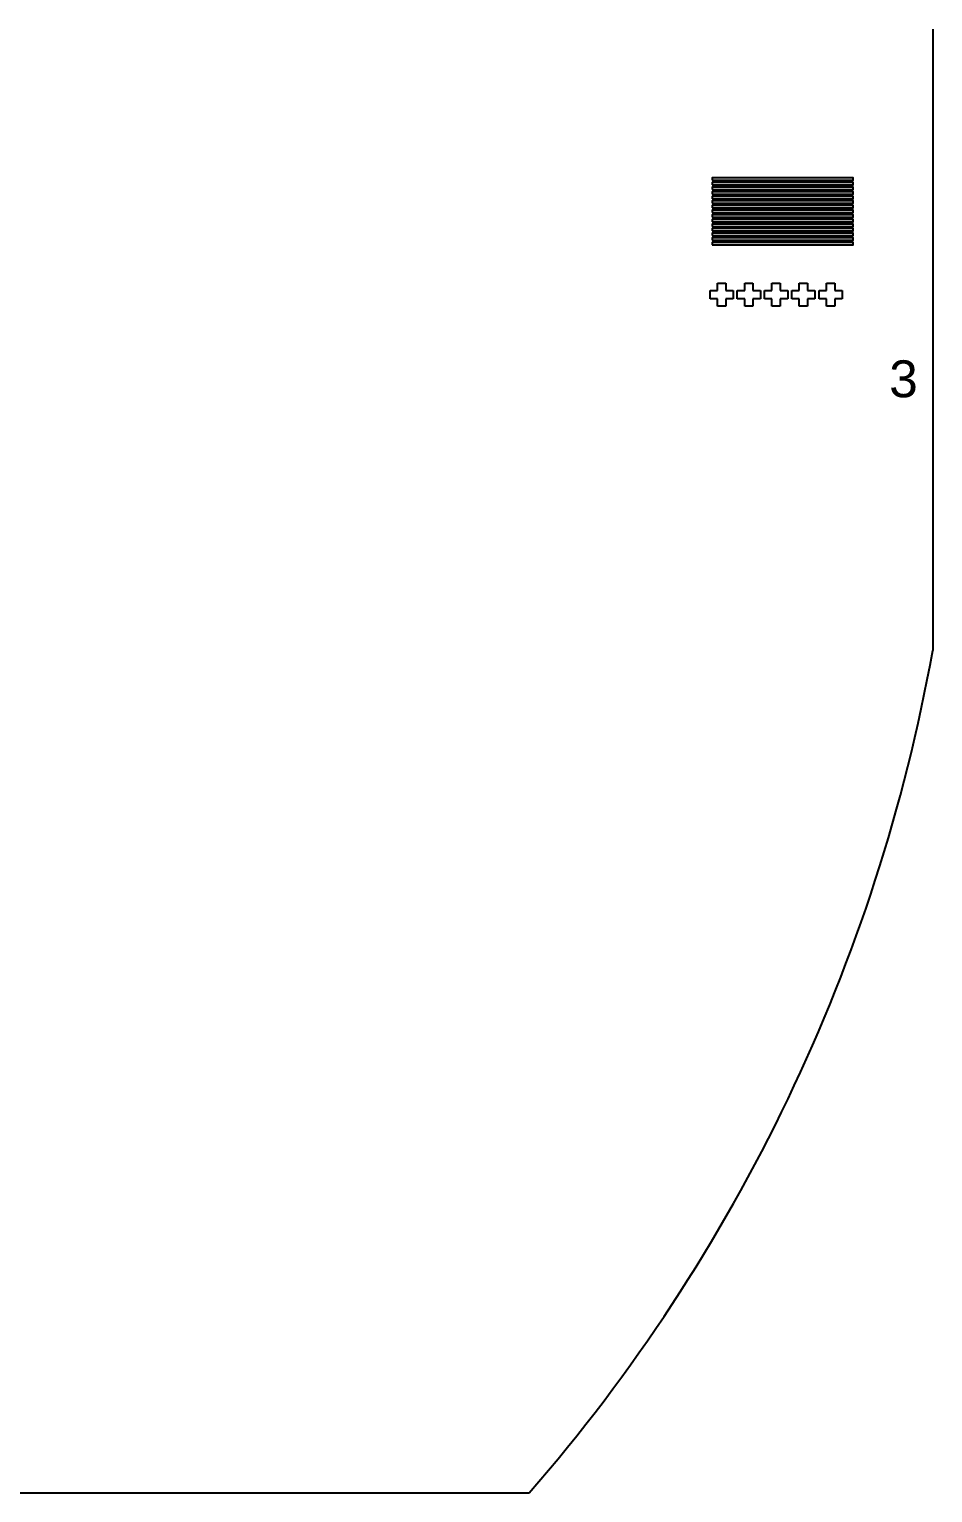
# Model space of a CAD drawing. Header units: millimetres. Extents: x 46777 to 318235, y 145162 to 336036.
# Drawn here: x 177184 to 196777, y 145162 to 176897 of the extents above; entities that cross this region are included whole.
import ezdxf

# ---------------------------------------------------------------- set-up
doc = ezdxf.new("R2010")
doc.units = ezdxf.units.MM
doc.styles.get("Standard").update_dxf_attribs({"font": 'arial.ttf'})

msp = doc.modelspace()

# ---------------------------------------------------------------- linework, layer by layer
for p, q in [((196777, 176897), (196777, 163428)), ((196777, 176897), (196777, 163428)), ((192108, 171235), (192108, 171395)), ((192108, 171395), (192288, 171395)), ((192288, 171395), (192288, 171235)), ((192699, 171235), (192699, 171395)), ((192699, 171395), (192879, 171395)), ((192879, 171395), (192879, 171235)), ((193291, 171235), (193291, 171395)), ((193291, 171395), (193471, 171395)), ((193471, 171395), (193471, 171235)), ((193882, 171235), (193882, 171395)), ((193882, 171395), (194062, 171395)), ((194062, 171395), (194062, 171235)), ((194474, 171235), (194474, 171395)), ((194474, 171395), (194654, 171395)), ((194654, 171395), (194654, 171235)), ((191948, 171055), (191948, 171235)), ((191948, 171235), (192108, 171235)), ((192108, 171055), (191948, 171055)), ((192108, 170895), (192108, 171055)), ((192288, 171235), (192447, 171235)), ((192447, 171055), (192288, 171055)), ((192288, 171055), (192288, 170895)), ((192447, 171235), (192447, 171055)), ((192539, 171055), (192539, 171235)), ((192539, 171235), (192699, 171235)), ((192699, 171055), (192539, 171055)), ((192699, 170895), (192699, 171055)), ((192879, 171235), (193039, 171235)), ((193039, 171055), (192879, 171055)), ((192879, 171055), (192879, 170895)), ((193039, 171235), (193039, 171055)), ((193131, 171055), (193131, 171235)), ((193131, 171235), (193291, 171235)), ((193291, 171055), (193131, 171055)), ((193291, 170895), (193291, 171055)), ((193471, 171235), (193631, 171235)), ((193631, 171055), (193471, 171055)), ((193471, 171055), (193471, 170895)), ((193631, 171235), (193631, 171055)), ((193723, 171055), (193723, 171235)), ((193723, 171235), (193882, 171235)), ((193882, 171055), (193723, 171055)), ((193882, 170895), (193882, 171055)), ((194062, 171235), (194222, 171235)), ((194222, 171055), (194062, 171055)), ((194062, 171055), (194062, 170895)), ((194222, 171235), (194222, 171055)), ((194314, 171055), (194314, 171235)), ((194314, 171235), (194474, 171235)), ((194474, 171055), (194314, 171055)), ((194474, 170895), (194474, 171055)), ((194654, 171235), (194814, 171235)), ((194814, 171055), (194654, 171055)), ((194654, 171055), (194654, 170895)), ((194814, 171235), (194814, 171055)), ((192288, 170895), (192108, 170895)), ((192879, 170895), (192699, 170895)), ((193471, 170895), (193291, 170895)), ((194062, 170895), (193882, 170895)), ((194654, 170895), (194474, 170895)), ((130526, 145162), (188028, 145162))]:
    msp.add_line(p, q)
for points in [[(191996, 173624), (195054, 173624), (195054, 173674), (191996, 173674)], [(191996, 173524), (195054, 173524), (195054, 173574), (191996, 173574)], [(191996, 173424), (195054, 173424), (195054, 173474), (191996, 173474)], [(191996, 173324), (195054, 173324), (195054, 173374), (191996, 173374)], [(191996, 173224), (195054, 173224), (195054, 173274), (191996, 173274)], [(191996, 173124), (195054, 173124), (195054, 173174), (191996, 173174)], [(191996, 173024), (195054, 173024), (195054, 173074), (191996, 173074)], [(191996, 172924), (195054, 172924), (195054, 172974), (191996, 172974)], [(191996, 172824), (195054, 172824), (195054, 172874), (191996, 172874)], [(191996, 172724), (195054, 172724), (195054, 172774), (191996, 172774)], [(191996, 172624), (195054, 172624), (195054, 172674), (191996, 172674)], [(191996, 172524), (195054, 172524), (195054, 172574), (191996, 172574)], [(191996, 172424), (195054, 172424), (195054, 172474), (191996, 172474)], [(191996, 172324), (195054, 172324), (195054, 172374), (191996, 172374)], [(191996, 172224), (195054, 172224), (195054, 172274), (191996, 172274)]]:
    msp.add_lwpolyline(points, close=True)
msp.add_arc((159277, 170162), 38100, 318.9917, 349.8183)

# ---------------------------------------------------------------- texts
at = {"insert": (195832, 169718), "char_height": 800, "attachment_point": 1}
msp.add_mtext_dynamic_manual_height_columns('3', width=4149.51, gutter_width=12.5, heights=[0], dxfattribs=at)

doc.saveas('drawing.dxf')
